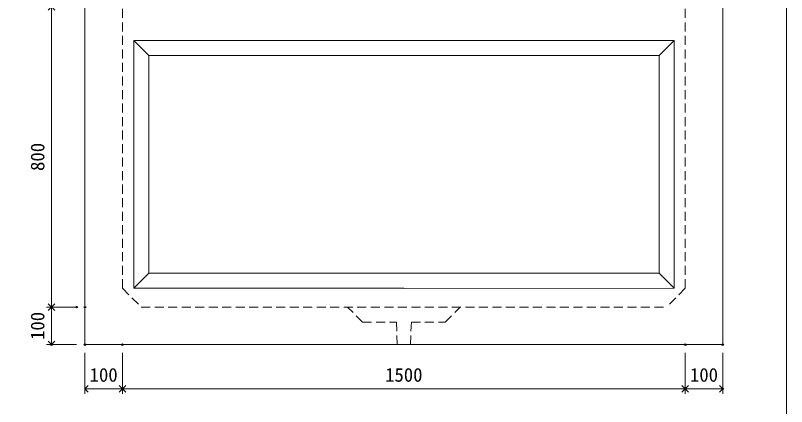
# Model space of a CAD drawing. Units: millimetres, scale not verified. Extents: x -6420 to 6420, y -3029 to 3030.
# Drawn here: x 4365 to 6420, y -1700 to -659 of the extents above; entities that cross this region are included whole.
import ezdxf
from ezdxf.enums import TextEntityAlignment as Align

# ---------------------------------------------------------------- set-up
doc = ezdxf.new("R2010")
doc.units = ezdxf.units.MM
doc.header["$LTSCALE"] = 20
doc.header["$PDMODE"] = 32
doc.header["$PDSIZE"] = 4
doc.linetypes.add('DASHED1', pattern=[1.8, 1.2, -0.6])
doc.layers.add('0-1_Defpoints', color=7, linetype='Continuous')
for name, color, linetype, lineweight in [('0-2_waku', 7, 'Continuous', 18), ('0-3_gaikei', 7, 'Continuous', 18), ('0-4_kakure', 7, 'DASHED1', 5), ('0-5_sunpou', 7, 'Continuous', 5), ('0-8_uchigawa', 6, 'Continuous', 18)]:
    doc.layers.add(name, color=color, linetype=linetype, lineweight=lineweight)
doc.styles.add('ＭＳ ゴシック', font='')
doc.styles.get('ＭＳ ゴシック').set_extended_font_data('MS Gothic')

# ---------------------------------------------------------------- blocks, each defined once
blk = doc.blocks.new('_Open90')
at = {"layer": '0-5_sunpou'}
blk.add_line((0, 0), (-1, 0), dxfattribs=at)
blk.add_lwpolyline([(-0.5, 0.5), (0, 0), (-0.5, -0.5)], dxfattribs=at)
blk = doc.blocks.new('D50')
at = {"layer": '0-1_Defpoints'}
for p in [(7133.24, 1961.83), (7044.21, 1161.83), (7133.24, 1161.83)]:
    blk.add_point(p, dxfattribs=at)
at = {"layer": '0-5_sunpou'}
for p, q in [((7111.24, 1961.83), (7031.21, 1961.83)), ((7044.21, 1943.83), (7044.21, 1179.83)), ((7111.24, 1161.83), (7031.21, 1161.83))]:
    blk.add_line(p, q, dxfattribs=at)
at = {"layer": '0-5_sunpou', "xscale": 18, "yscale": 18}
for p, rotation in [((7044.21, 1961.83), 90), ((7044.21, 1161.83), 270)]:
    blk.add_blockref('_Open90', p, dxfattribs=dict(at, rotation=rotation))
at = {"layer": '0-5_sunpou', "style": 'ＭＳ ゴシック'}
blk.add_text('800', height=36.66, rotation=90, dxfattribs=at).set_placement((7036.21, 1524.33), align=Align.BOTTOM_LEFT)
blk = doc.blocks.new('D51')
at = {"layer": '0-1_Defpoints'}
for p in [(7111.24, 1161.83), (7044.21, 1061.83), (7133.24, 1061.83)]:
    blk.add_point(p, dxfattribs=at)
at = {"layer": '0-5_sunpou'}
for p, q in [((7089.24, 1161.83), (7031.21, 1161.83)), ((7044.21, 1143.83), (7044.21, 1079.83)), ((7111.24, 1061.83), (7031.21, 1061.83))]:
    blk.add_line(p, q, dxfattribs=at)
at = {"layer": '0-5_sunpou', "xscale": 18, "yscale": 18}
for p, rotation in [((7044.21, 1161.83), 90), ((7044.21, 1061.83), 270)]:
    blk.add_blockref('_Open90', p, dxfattribs=dict(at, rotation=rotation))
at = {"layer": '0-5_sunpou', "style": 'ＭＳ ゴシック'}
blk.add_text('100', height=36.66, rotation=90, dxfattribs=at).set_placement((7036.21, 1074.33), align=Align.BOTTOM_LEFT)
blk = doc.blocks.new('D52')
at = {"layer": '0-1_Defpoints'}
for p in [(7133.24, 1061.83), (7233.24, 1061.83), (7233.24, 944.12)]:
    blk.add_point(p, dxfattribs=at)
at = {"layer": '0-5_sunpou'}
for p, q in [((7133.24, 1039.83), (7133.24, 931.12)), ((7233.24, 1039.83), (7233.24, 931.12)), ((7151.24, 944.12), (7215.24, 944.12))]:
    blk.add_line(p, q, dxfattribs=at)
at = {"layer": '0-5_sunpou', "xscale": 18, "yscale": 18, "rotation": 180}
blk.add_blockref('_Open90', (7133.24, 944.12), dxfattribs=at)
at = {"layer": '0-5_sunpou', "xscale": 18, "yscale": 18}
blk.add_blockref('_Open90', (7233.24, 944.12), dxfattribs=at)
at = {"layer": '0-5_sunpou', "style": 'ＭＳ ゴシック'}
blk.add_text('100', height=36.66, dxfattribs=at).set_placement((7145.74, 952.12), align=Align.BOTTOM_LEFT)
blk = doc.blocks.new('D53')
at = {"layer": '0-1_Defpoints'}
for p in [(7233.24, 1061.83), (8733.24, 1061.83), (8733.24, 944.12)]:
    blk.add_point(p, dxfattribs=at)
at = {"layer": '0-5_sunpou'}
for p, q in [((7233.24, 1039.83), (7233.24, 931.12)), ((8733.24, 1039.83), (8733.24, 931.12)), ((7251.24, 944.12), (8715.24, 944.12))]:
    blk.add_line(p, q, dxfattribs=at)
at = {"layer": '0-5_sunpou', "xscale": 18, "yscale": 18, "rotation": 180}
blk.add_blockref('_Open90', (7233.24, 944.12), dxfattribs=at)
at = {"layer": '0-5_sunpou', "xscale": 18, "yscale": 18}
blk.add_blockref('_Open90', (8733.24, 944.12), dxfattribs=at)
at = {"layer": '0-5_sunpou', "style": 'ＭＳ ゴシック'}
blk.add_text('1500', height=36.66, dxfattribs=at).set_placement((7933.24, 952.12), align=Align.BOTTOM_LEFT)
blk = doc.blocks.new('D54')
at = {"layer": '0-1_Defpoints'}
for p in [(8733.24, 1061.83), (8833.24, 1061.83), (8833.24, 944.12)]:
    blk.add_point(p, dxfattribs=at)
at = {"layer": '0-5_sunpou'}
for p, q in [((8733.24, 1039.83), (8733.24, 931.12)), ((8833.24, 1039.83), (8833.24, 931.12)), ((8751.24, 944.12), (8815.24, 944.12))]:
    blk.add_line(p, q, dxfattribs=at)
at = {"layer": '0-5_sunpou', "xscale": 18, "yscale": 18, "rotation": 180}
blk.add_blockref('_Open90', (8733.24, 944.12), dxfattribs=at)
at = {"layer": '0-5_sunpou', "xscale": 18, "yscale": 18}
blk.add_blockref('_Open90', (8833.24, 944.12), dxfattribs=at)
at = {"layer": '0-5_sunpou', "style": 'ＭＳ ゴシック'}
blk.add_text('100', height=36.66, dxfattribs=at).set_placement((8745.74, 952.12), align=Align.BOTTOM_LEFT)

msp = doc.modelspace()

# ---------------------------------------------------------------- linework, layer by layer
at = {"layer": '0-2_waku'}
for p in [(6420, 3029.6), (6420, 3029.6), (6420, 2673.35)]:
    msp.add_line(p, (6420, -2670.4), dxfattribs=at)
msp.add_lwpolyline([(-1740, 3029.6), (6420, 3029.6), (6420, -2670.4)], dxfattribs=at)
at = {"layer": '0-3_gaikei'}
for p, q in [((4550, -635.4), (4550, -1535.4)), ((6250, -1535.4), (6250, -635.4)), ((4550, -1535.4), (6250, -1535.4))]:
    msp.add_line(p, q, dxfattribs=at)
at = {"layer": '0-4_kakure'}
for p, q in [((4650, -1385.4), (4650, -615.4)), ((6150, -1385.4), (6150, -615.4)), ((4650, -1385.4), (4700, -1435.4)), ((6150, -1385.4), (6100, -1435.4)), ((4700, -1435.4), (6100, -1435.4)), ((5290, -1475.4), (5250, -1435.4)), ((5290, -1475.4), (5380, -1475.4)), ((5380, -1475.4), (5382.5, -1535.4)), ((5420, -1475.4), (5417.5, -1535.4))]:
    msp.add_line(p, q, dxfattribs=at)
msp.add_lwpolyline([(5420, -1475.4), (5510, -1475.4), (5550, -1435.4)], dxfattribs=at)
at = {"layer": '0-8_uchigawa'}
for p, q in [((4680, -725.4), (5400, -725.4)), ((4680, -725.4), (4680, -1385.4)), ((4720, -765.4), (4680, -725.4)), ((6120, -725.4), (5400, -725.4)), ((6080, -765.4), (6120, -725.4)), ((6120, -725.4), (6120, -1385.4)), ((6120, -725.4), (6120, -1385.4)), ((4720, -765.4), (4720, -1345.4)), ((4720, -765.4), (5400, -765.4)), ((4720, -765.4), (5400, -765.4)), ((6080, -765.4), (5400, -765.4)), ((6080, -765.4), (6080, -1345.4)), ((4720, -1345.4), (4680, -1385.4)), ((4720, -1345.4), (5400, -1345.4)), ((4680, -1385.4), (5400, -1385.4)), ((5400.69, -1386.09), (6120, -1385.4))]:
    msp.add_line(p, q, dxfattribs=at)
msp.add_lwpolyline([(5400, -1345.4), (6080, -1345.4), (6120, -1385.4)], dxfattribs=at)

# ---------------------------------------------------------------- block references
at = {"layer": '0-5_sunpou'}
for name in ['D50', 'D51', 'D52', 'D53', 'D54']:
    msp.add_blockref(name, (-2583.24, -2597.23), dxfattribs=at)

doc.saveas('drawing.dxf')
